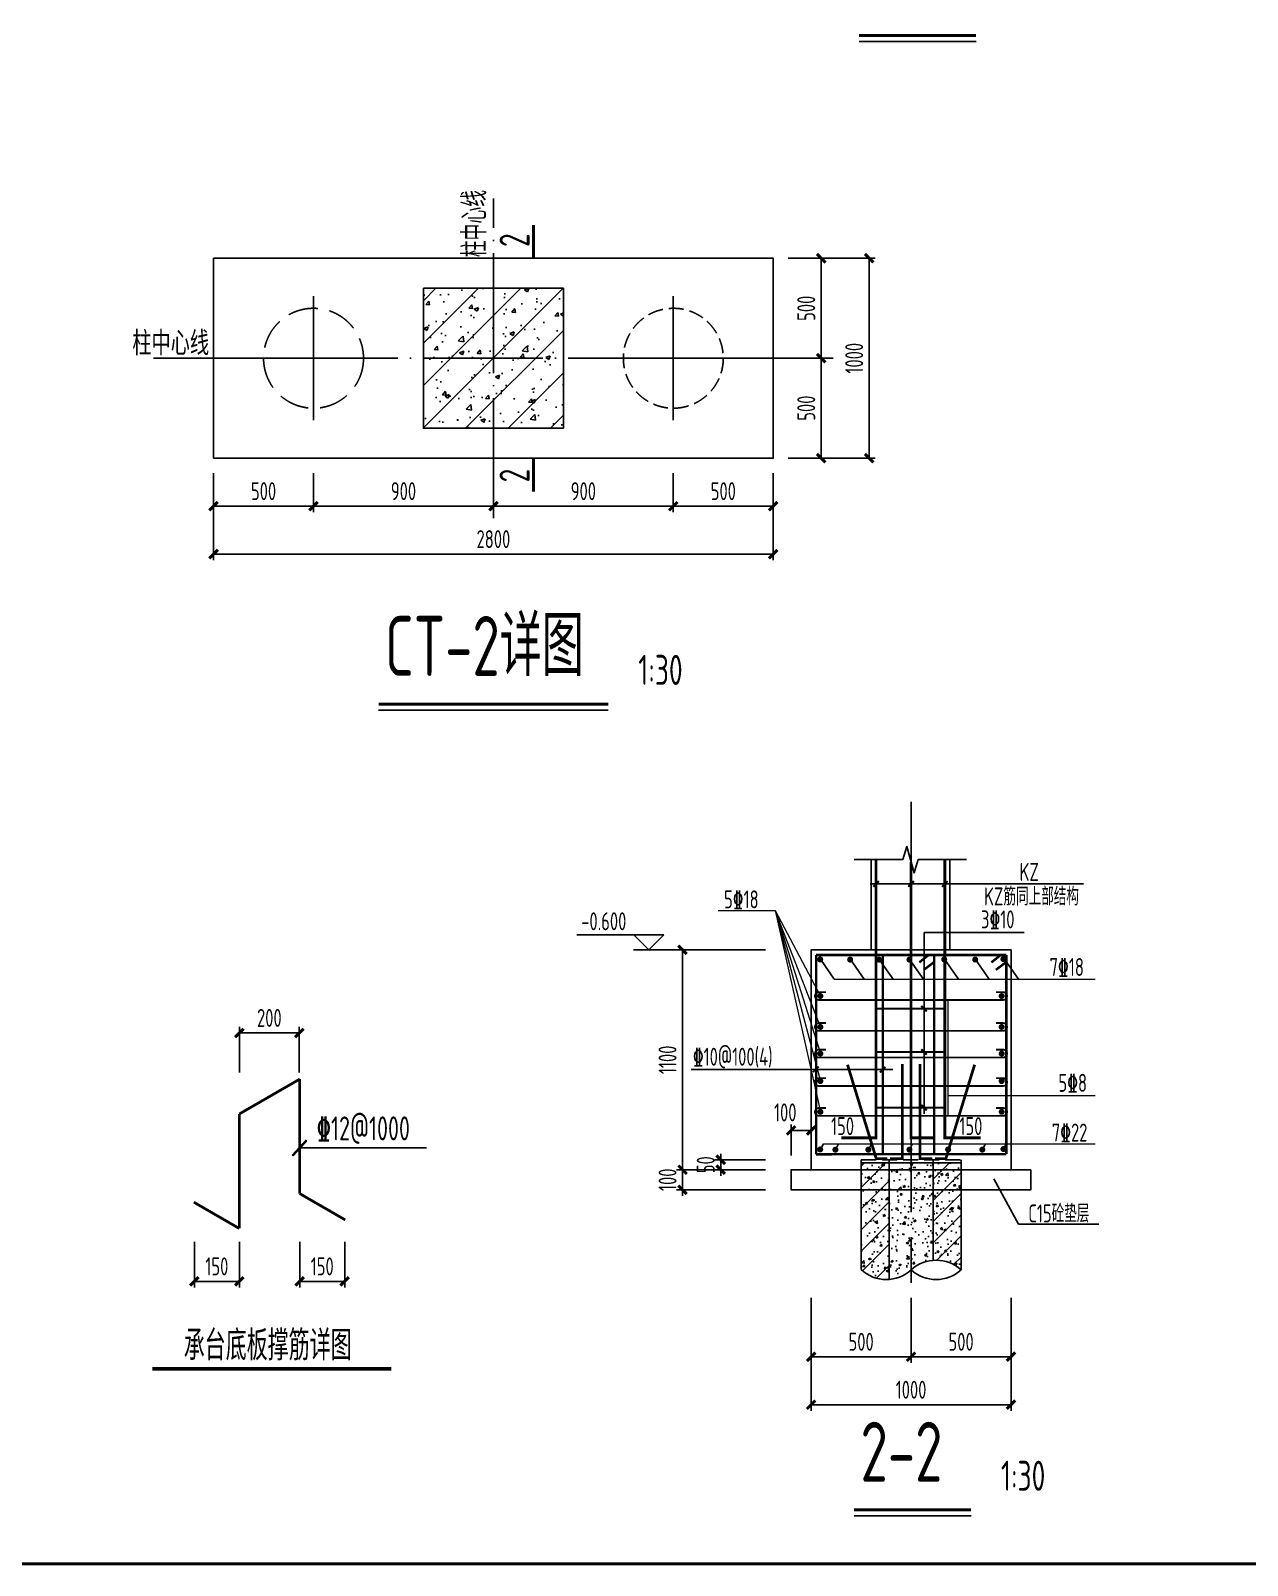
# Model space of a CAD drawing. Extents: x 9732137 to 18866768, y -962146 to 246094.
# Drawn here: x 9810778 to 9831068, y 56269 to 81863 of the extents above; entities that cross this region are included whole.
import ezdxf
from ezdxf.enums import TextEntityAlignment as Align

# ---------------------------------------------------------------- set-up
doc = ezdxf.new("R2010")
doc.units = 0
doc.header["$LTSCALE"] = 1000
doc.linetypes.add('DASH', pattern=[0.35, 0.25, -0.1])
doc.linetypes.add('DOTE', pattern=[2.42, 2, -0.2, 0.02, -0.2])
doc.layers.get('0').update_dxf_attribs({"linetype": 'CONTINUOUS'})
doc.layers.get('Defpoints').update_dxf_attribs({"linetype": 'CONTINUOUS'})
doc.layers.add('120', color=9, linetype='CONTINUOUS', lineweight=18)
doc.layers.add('rein', color=6, linetype='ByLayer', lineweight=18)
for name, color, linetype in [('1506', 2, 'CONTINUOUS'), ('708', 2, 'CONTINUOUS'), ('AXIS', 1, 'DOTE'), ('BORDER', 7, 'CONTINUOUS'), ('DIM', 3, 'CONTINUOUS'), ('DOTE', 1, 'DOTE'), ('GJ', 1, 'CONTINUOUS'), ('HATCH', 254, 'CONTINUOUS'), ('NUM', 7, 'CONTINUOUS'), ('PUB_DIM', 3, 'CONTINUOUS'), ('PUB_TEXT', 7, 'CONTINUOUS'), ('TEXT', 7, 'CONTINUOUS'), ('THICK', 6, 'CONTINUOUS'), ('THIN', 7, 'CONTINUOUS'), ('文字', 7, 'CONTINUOUS'), ('桩', 3, 'CONTINUOUS'), ('桩中心线', 6, 'CONTINUOUS')]:
    doc.layers.add(name, color=color, linetype=linetype)
doc.styles.add('_HZTXT', font='txt', dxfattribs={"width": 0.8, "bigfont": 'HZTXT'})
doc.styles.add('TSSD_Dimension', font='Tssdeng.shx', dxfattribs={"width": 0.7, "bigfont": 'hztxt.shx'})
doc.styles.add('TSSD_Norm', font='Tssdeng.shx', dxfattribs={"width": 0.7, "bigfont": 'hztxt.shx'})
doc.styles.add('TSSD_Rein', font='Tssdeng.shx', dxfattribs={"width": 0.7, "bigfont": 'hztxt.shx'})
doc.dimstyles.new('TSSD_30_100', dxfattribs={"dimtxt": 300, "dimasz": 100, "dimexe": 100, "dimexo": 250, "dimgap": 100, "dimtad": 1, "dimdec": 0, "dimlfac": 0.3, "dimzin": 0, "dimdsep": 46, "dimtxsty": 'TSSD_Dimension', "dimblk": 'ARCHTICK', "dimcen": 0, "dimclrt": 7, "dimadec": 0, "dimazin": 0, "dimtfac": 1, "dimtdec": 0, "dimtix": 1, "dimtmove": 2, "dimatfit": 3, "dimfxl": 1, "dimtolj": 1, "dimtzin": 0, "dimarcsym": 0})
pattern_1 = [(50, (7773803.82, -1326755.1), (358.63009, -31.376067), [37.5, -412.5]), (355, (7773803.82, -1326755.1), (-69.375667, 376.096067), [30, -330]), (100.4514, (7773833.7, -1326757.72), (289.25469, 344.71977), [31.870095, -350.571056]), (46.1842, (7773803.82, -1326655.1), (533.620524, -82.75951), [56.25, -618.75]), (96.6356, (7773848.3, -1326662), (467.33135, 487.05894), [47.80514, -525.8565]), (351.1842, (7773803.8, -1326655.1), (467.33097, 487.0593), [45, -495]), (21, (7773853.82, -1326680.1), (298.453526, -201.309445), [37.5, -412.5]), (326, (7773853.82, -1326680.1), (121.657666, 362.57502), [30, -330]), (71.4514, (7773878.7, -1326696.9), (420.111314, 161.26525), [31.870095, -350.571056]), (37.5, (7773803.82, -1326755.11), (6.0799277, 166.446927), [0, -326, 0, -335, 0, -331.25]), (7.5, (7773803.82, -1326755.1), (131.534769, 197.205856), [0, -191, 0, -318.5, 0, -126.25]), (327.5, (7773692.32, -1326755.11), (266.911218, -11.277436), [0, -125, 0, -390, 0, -517.5]), (317.5, (7773642.32, -1326755.1), (291.593085, 50.052491), [0, -162.5, 0, -259, 0, -367.5]), (45, (7773803.82, -1326755.1), (-176.776695, 176.776695), [])]

# ---------------------------------------------------------------- blocks, each defined once
blk = doc.blocks.new('_ArchTick')
at = {"color": 0, "linetype": 'ByBlock', "const_width": 0.5}
blk.add_lwpolyline([(-0.71, -0.71), (0.71, 0.71)], dxfattribs=at)
blk = doc.blocks.new('*D922')
at = {"layer": 'Defpoints', "color": 0}
for p in [(9815258, 65148), (9814258, 64238), (9815258, 64238)]:
    blk.add_point(p, dxfattribs=at)
at = {"layer": 'DIM', "color": 0, "lineweight": -2}
for p, q in [((9814258, 64488), (9814258, 65248)), ((9814258, 65148), (9815258, 65148)), ((9815258, 64488), (9815258, 65248))]:
    blk.add_line(p, q, dxfattribs=at)
at = {"layer": 'DIM', "color": 0, "lineweight": -2, "xscale": 100, "yscale": 100, "zscale": 100, "rotation": 180}
blk.add_blockref('_ArchTick', (9814258, 65148), dxfattribs=at)
at = {"layer": 'DIM', "color": 0, "lineweight": -2, "xscale": 100, "yscale": 100, "zscale": 100}
blk.add_blockref('_ArchTick', (9815258, 65148), dxfattribs=at)
at = {"layer": 'DIM', "color": 7, "insert": (9814758, 65398), "char_height": 300, "attachment_point": 5, "style": 'TSSD_Dimension'}
blk.add_mtext('\\A1;200', dxfattribs=at)
blk = doc.blocks.new('*D923')
at = {"layer": 'Defpoints', "color": 0}
for p in [(9813508, 61914), (9814258, 61914), (9814258, 61004)]:
    blk.add_point(p, dxfattribs=at)
at = {"layer": 'DIM', "color": 0, "lineweight": -2}
for p, q in [((9813508, 61664), (9813508, 60904)), ((9814258, 61664), (9814258, 60904)), ((9813508, 61004), (9814258, 61004))]:
    blk.add_line(p, q, dxfattribs=at)
at = {"layer": 'DIM', "color": 0, "lineweight": -2, "xscale": 100, "yscale": 100, "zscale": 100, "rotation": 180}
blk.add_blockref('_ArchTick', (9813508, 61004), dxfattribs=at)
at = {"layer": 'DIM', "color": 0, "lineweight": -2, "xscale": 100, "yscale": 100, "zscale": 100}
blk.add_blockref('_ArchTick', (9814258, 61004), dxfattribs=at)
at = {"layer": 'DIM', "color": 7, "insert": (9813883, 61254), "char_height": 300, "attachment_point": 5, "style": 'TSSD_Dimension'}
blk.add_mtext('\\A1;150', dxfattribs=at)
blk = doc.blocks.new('*D924')
at = {"layer": 'Defpoints', "color": 0}
for p in [(9815265, 61914), (9816015, 61914), (9815265, 61004)]:
    blk.add_point(p, dxfattribs=at)
at = {"layer": 'DIM', "color": 0, "lineweight": -2}
for p, q in [((9815265, 61664), (9815265, 60904)), ((9816015, 61664), (9816015, 60904)), ((9816015, 61004), (9815265, 61004))]:
    blk.add_line(p, q, dxfattribs=at)
at = {"layer": 'DIM', "color": 0, "lineweight": -2, "xscale": 100, "yscale": 100, "zscale": 100, "rotation": 180}
blk.add_blockref('_ArchTick', (9815265, 61004), dxfattribs=at)
at = {"layer": 'DIM', "color": 0, "lineweight": -2, "xscale": 100, "yscale": 100, "zscale": 100}
blk.add_blockref('_ArchTick', (9816015, 61004), dxfattribs=at)
at = {"layer": 'DIM', "color": 7, "insert": (9815640, 61254), "char_height": 300, "attachment_point": 5, "style": 'TSSD_Dimension'}
blk.add_mtext('\\A1;150', dxfattribs=at)
blk = doc.blocks.new('*D988')
at = {"layer": 'Defpoints', "color": 0}
for p in [(9813829, 74733, 29), (9815495, 74733), (9815495, 73933)]:
    blk.add_point(p, dxfattribs=at)
at = {"layer": 'DIM', "color": 0, "lineweight": -2}
for p, q in [((9813829, 74483), (9813829, 73833)), ((9815495, 74483), (9815495, 73833)), ((9813829, 73933), (9815495, 73933))]:
    blk.add_line(p, q, dxfattribs=at)
at = {"layer": 'DIM', "color": 0, "lineweight": -2, "xscale": 100, "yscale": 100, "zscale": 100, "rotation": 180}
blk.add_blockref('_ArchTick', (9813829, 73933), dxfattribs=at)
at = {"layer": 'DIM', "color": 0, "lineweight": -2, "xscale": 100, "yscale": 100, "zscale": 100}
blk.add_blockref('_ArchTick', (9815495, 73933), dxfattribs=at)
at = {"layer": 'DIM', "color": 7, "insert": (9814662, 74183), "char_height": 300, "attachment_point": 5, "style": 'TSSD_Dimension'}
blk.add_mtext('\\A1;500', dxfattribs=at)
blk = doc.blocks.new('*D989')
at = {"layer": 'Defpoints', "color": 0}
for p in [(9815495, 74733), (9818495, 74733), (9818495, 73933)]:
    blk.add_point(p, dxfattribs=at)
at = {"layer": 'DIM', "color": 0, "lineweight": -2}
for p, q in [((9815495, 74483), (9815495, 73833)), ((9818495, 74483), (9818495, 73833)), ((9815495, 73933), (9818495, 73933))]:
    blk.add_line(p, q, dxfattribs=at)
at = {"layer": 'DIM', "color": 0, "lineweight": -2, "xscale": 100, "yscale": 100, "zscale": 100, "rotation": 180}
blk.add_blockref('_ArchTick', (9815495, 73933), dxfattribs=at)
at = {"layer": 'DIM', "color": 0, "lineweight": -2, "xscale": 100, "yscale": 100, "zscale": 100}
blk.add_blockref('_ArchTick', (9818495, 73933), dxfattribs=at)
at = {"layer": 'DIM', "color": 7, "insert": (9816995, 74183), "char_height": 300, "attachment_point": 5, "style": 'TSSD_Dimension'}
blk.add_mtext('\\A1;900', dxfattribs=at)
blk = doc.blocks.new('*D990')
at = {"layer": 'Defpoints', "color": 0}
for p in [(9818495, 74733), (9821495, 74733), (9821495, 73933)]:
    blk.add_point(p, dxfattribs=at)
at = {"layer": 'DIM', "color": 0, "lineweight": -2}
for p, q in [((9818495, 74483), (9818495, 73833)), ((9821495, 74483), (9821495, 73833)), ((9818495, 73933), (9821495, 73933))]:
    blk.add_line(p, q, dxfattribs=at)
at = {"layer": 'DIM', "color": 0, "lineweight": -2, "xscale": 100, "yscale": 100, "zscale": 100, "rotation": 180}
blk.add_blockref('_ArchTick', (9818495, 73933), dxfattribs=at)
at = {"layer": 'DIM', "color": 0, "lineweight": -2, "xscale": 100, "yscale": 100, "zscale": 100}
blk.add_blockref('_ArchTick', (9821495, 73933), dxfattribs=at)
at = {"layer": 'DIM', "color": 7, "insert": (9819995, 74183), "char_height": 300, "attachment_point": 5, "style": 'TSSD_Dimension'}
blk.add_mtext('\\A1;900', dxfattribs=at)
blk = doc.blocks.new('*D991')
at = {"layer": 'Defpoints', "color": 0}
for p in [(9821495, 74733), (9823162, 74733), (9823162, 73933)]:
    blk.add_point(p, dxfattribs=at)
at = {"layer": 'DIM', "color": 0, "lineweight": -2}
for p, q in [((9821495, 74483), (9821495, 73833)), ((9823162, 74483), (9823162, 73833)), ((9821495, 73933), (9823162, 73933))]:
    blk.add_line(p, q, dxfattribs=at)
at = {"layer": 'DIM', "color": 0, "lineweight": -2, "xscale": 100, "yscale": 100, "zscale": 100, "rotation": 180}
blk.add_blockref('_ArchTick', (9821495, 73933), dxfattribs=at)
at = {"layer": 'DIM', "color": 0, "lineweight": -2, "xscale": 100, "yscale": 100, "zscale": 100}
blk.add_blockref('_ArchTick', (9823162, 73933), dxfattribs=at)
at = {"layer": 'DIM', "color": 7, "insert": (9822329, 74183), "char_height": 300, "attachment_point": 5, "style": 'TSSD_Dimension'}
blk.add_mtext('\\A1;500', dxfattribs=at)
blk = doc.blocks.new('*D992')
at = {"layer": 'Defpoints', "color": 0}
for p in [(9823162, 76400), (9823962, 76400), (9823162, 74733)]:
    blk.add_point(p, dxfattribs=at)
at = {"layer": 'DIM', "color": 0, "lineweight": -2}
for p, q in [((9823412, 76400), (9824062, 76400)), ((9823962, 74733), (9823962, 76400)), ((9823412, 74733), (9824062, 74733))]:
    blk.add_line(p, q, dxfattribs=at)
at = {"layer": 'DIM', "color": 0, "lineweight": -2, "xscale": 100, "yscale": 100, "zscale": 100}
for p, rotation in [((9823962, 76400), 90), ((9823962, 74733), 270)]:
    blk.add_blockref('_ArchTick', p, dxfattribs=dict(at, rotation=rotation))
at = {"layer": 'DIM', "color": 7, "insert": (9823712, 75567), "char_height": 300, "attachment_point": 5, "rotation": 90, "style": 'TSSD_Dimension'}
blk.add_mtext('\\A1;500', dxfattribs=at)
blk = doc.blocks.new('*D993')
at = {"layer": 'Defpoints', "color": 0}
for p in [(9823162, 78067), (9823962, 78067), (9823162, 76400)]:
    blk.add_point(p, dxfattribs=at)
at = {"layer": 'DIM', "color": 0, "lineweight": -2}
for p, q in [((9823412, 78067), (9824062, 78067)), ((9823962, 76400), (9823962, 78067)), ((9823412, 76400), (9824062, 76400))]:
    blk.add_line(p, q, dxfattribs=at)
at = {"layer": 'DIM', "color": 0, "lineweight": -2, "xscale": 100, "yscale": 100, "zscale": 100}
for p, rotation in [((9823962, 78067), 90), ((9823962, 76400), 270)]:
    blk.add_blockref('_ArchTick', p, dxfattribs=dict(at, rotation=rotation))
at = {"layer": 'DIM', "color": 7, "insert": (9823712, 77233), "char_height": 300, "attachment_point": 5, "rotation": 90, "style": 'TSSD_Dimension'}
blk.add_mtext('\\A1;500', dxfattribs=at)
blk = doc.blocks.new('*D994')
at = {"layer": 'Defpoints', "color": 0}
for p in [(9813829, 74733, 29), (9823162, 74733), (9823162, 73133)]:
    blk.add_point(p, dxfattribs=at)
at = {"layer": 'DIM', "color": 0, "lineweight": -2}
for p, q in [((9813829, 74483), (9813829, 73033)), ((9823162, 74483), (9823162, 73033)), ((9813829, 73133), (9823162, 73133))]:
    blk.add_line(p, q, dxfattribs=at)
at = {"layer": 'DIM', "color": 0, "lineweight": -2, "xscale": 100, "yscale": 100, "zscale": 100, "rotation": 180}
blk.add_blockref('_ArchTick', (9813829, 73133), dxfattribs=at)
at = {"layer": 'DIM', "color": 0, "lineweight": -2, "xscale": 100, "yscale": 100, "zscale": 100}
blk.add_blockref('_ArchTick', (9823162, 73133), dxfattribs=at)
at = {"layer": 'DIM', "color": 7, "insert": (9818495, 73383), "char_height": 300, "attachment_point": 5, "style": 'TSSD_Dimension'}
blk.add_mtext('\\A1;2800', dxfattribs=at)
blk = doc.blocks.new('*D995')
at = {"layer": 'Defpoints', "color": 0}
for p in [(9823162, 78067), (9824762, 78067), (9823162, 74733)]:
    blk.add_point(p, dxfattribs=at)
at = {"layer": 'DIM', "color": 0, "lineweight": -2}
for p, q in [((9823412, 78067), (9824862, 78067)), ((9824762, 74733), (9824762, 78067)), ((9823412, 74733), (9824862, 74733))]:
    blk.add_line(p, q, dxfattribs=at)
at = {"layer": 'DIM', "color": 0, "lineweight": -2, "xscale": 100, "yscale": 100, "zscale": 100}
for p, rotation in [((9824762, 78067), 90), ((9824762, 74733), 270)]:
    blk.add_blockref('_ArchTick', p, dxfattribs=dict(at, rotation=rotation))
at = {"layer": 'DIM', "color": 7, "insert": (9824512, 76400), "char_height": 300, "attachment_point": 5, "rotation": 90, "style": 'TSSD_Dimension'}
blk.add_mtext('\\A1;1000', dxfattribs=at)
blk = doc.blocks.new('*D996')
at = {"layer": 'Defpoints', "color": 0}
for p in [(9825460, 60978), (9827127, 60978), (9827127, 59747)]:
    blk.add_point(p, dxfattribs=at)
at = {"layer": 'PUB_DIM', "color": 0, "lineweight": -2}
for p, q in [((9825460, 60728), (9825460, 59647)), ((9827127, 60728), (9827127, 59647)), ((9825460, 59747), (9827127, 59747))]:
    blk.add_line(p, q, dxfattribs=at)
at = {"layer": 'PUB_DIM', "color": 0, "lineweight": -2, "xscale": 100, "yscale": 100, "zscale": 100, "rotation": 180}
blk.add_blockref('_ArchTick', (9825460, 59747), dxfattribs=at)
at = {"layer": 'PUB_DIM', "color": 0, "lineweight": -2, "xscale": 100, "yscale": 100, "zscale": 100}
blk.add_blockref('_ArchTick', (9827127, 59747), dxfattribs=at)
at = {"layer": 'PUB_DIM', "color": 7, "insert": (9826294, 59997), "char_height": 300, "attachment_point": 5, "style": 'TSSD_Rein'}
blk.add_mtext('\\A1;500', dxfattribs=at)
blk = doc.blocks.new('*D997')
at = {"layer": 'Defpoints', "color": 0}
for p in [(9823794, 60978), (9825460, 60978), (9825460, 59747)]:
    blk.add_point(p, dxfattribs=at)
at = {"layer": 'PUB_DIM', "color": 0, "lineweight": -2}
for p, q in [((9823794, 60728), (9823794, 59647)), ((9825460, 60728), (9825460, 59647)), ((9823794, 59747), (9825460, 59747))]:
    blk.add_line(p, q, dxfattribs=at)
at = {"layer": 'PUB_DIM', "color": 0, "lineweight": -2, "xscale": 100, "yscale": 100, "zscale": 100, "rotation": 180}
blk.add_blockref('_ArchTick', (9823794, 59747), dxfattribs=at)
at = {"layer": 'PUB_DIM', "color": 0, "lineweight": -2, "xscale": 100, "yscale": 100, "zscale": 100}
blk.add_blockref('_ArchTick', (9825460, 59747), dxfattribs=at)
at = {"layer": 'PUB_DIM', "color": 7, "insert": (9824627, 59997), "char_height": 300, "attachment_point": 5, "style": 'TSSD_Rein'}
blk.add_mtext('\\A1;500', dxfattribs=at)
blk = doc.blocks.new('*D998')
at = {"layer": 'Defpoints', "color": 0}
for p in [(9823794, 60978), (9827127, 60978), (9827127, 58947)]:
    blk.add_point(p, dxfattribs=at)
at = {"layer": 'PUB_DIM', "color": 0, "lineweight": -2}
for p, q in [((9823794, 60728), (9823794, 58847)), ((9827127, 60728), (9827127, 58847)), ((9823794, 58947), (9827127, 58947))]:
    blk.add_line(p, q, dxfattribs=at)
at = {"layer": 'PUB_DIM', "color": 0, "lineweight": -2, "xscale": 100, "yscale": 100, "zscale": 100, "rotation": 180}
blk.add_blockref('_ArchTick', (9823794, 58947), dxfattribs=at)
at = {"layer": 'PUB_DIM', "color": 0, "lineweight": -2, "xscale": 100, "yscale": 100, "zscale": 100}
blk.add_blockref('_ArchTick', (9827127, 58947), dxfattribs=at)
at = {"layer": 'PUB_DIM', "color": 7, "insert": (9825460, 59197), "char_height": 300, "attachment_point": 5, "style": 'TSSD_Rein'}
blk.add_mtext('\\A1;1000', dxfattribs=at)
blk = doc.blocks.new('*D999')
at = {"layer": 'Defpoints', "color": 0}
for p in [(9821649, 62866), (9823282, 62866), (9823282, 62532)]:
    blk.add_point(p, dxfattribs=at)
at = {"layer": 'PUB_DIM', "color": 0, "lineweight": -2}
for p, q in [((9821649, 62866), (9821649, 62966)), ((9823032, 62866), (9821549, 62866)), ((9821649, 62532), (9821649, 62866)), ((9823032, 62532), (9821549, 62532)), ((9821649, 62532), (9821649, 62432))]:
    blk.add_line(p, q, dxfattribs=at)
at = {"layer": 'PUB_DIM', "color": 0, "lineweight": -2, "xscale": 100, "yscale": 100, "zscale": 100}
for p, rotation in [((9821649, 62866), 270), ((9821649, 62532), 90)]:
    blk.add_blockref('_ArchTick', p, dxfattribs=dict(at, rotation=rotation))
at = {"layer": 'PUB_DIM', "color": 7, "insert": (9821399, 62699), "char_height": 300, "attachment_point": 5, "rotation": 90, "style": 'TSSD_Rein'}
blk.add_mtext('\\A1;100', dxfattribs=at)
blk = doc.blocks.new('*D1000')
at = {"layer": 'Defpoints', "color": 0}
for p in [(9823460, 63522), (9823460, 62855), (9823794, 62855)]:
    blk.add_point(p, dxfattribs=at)
at = {"layer": 'PUB_DIM', "color": 0, "lineweight": -2}
for p, q in [((9823460, 63105), (9823460, 63622)), ((9823794, 63522), (9823460, 63522)), ((9823794, 63105), (9823794, 63622))]:
    blk.add_line(p, q, dxfattribs=at)
at = {"layer": 'PUB_DIM', "color": 0, "lineweight": -2, "xscale": 100, "yscale": 100, "zscale": 100, "rotation": 180}
blk.add_blockref('_ArchTick', (9823460, 63522), dxfattribs=at)
at = {"layer": 'PUB_DIM', "color": 0, "lineweight": -2, "xscale": 100, "yscale": 100, "zscale": 100}
blk.add_blockref('_ArchTick', (9823794, 63522), dxfattribs=at)
at = {"layer": 'PUB_DIM', "color": 7, "insert": (9823362, 63822), "char_height": 300, "attachment_point": 5, "style": 'TSSD_Rein'}
blk.add_mtext('\\A1;100', dxfattribs=at)
blk = doc.blocks.new('*D1001')
at = {"layer": 'Defpoints', "color": 0}
for p in [(9822286, 63032), (9823282, 63032), (9823282, 62866)]:
    blk.add_point(p, dxfattribs=at)
at = {"layer": 'PUB_DIM', "color": 0, "lineweight": -2}
for p, q in [((9823032, 63032), (9822186, 63032)), ((9822286, 63032), (9822286, 63132)), ((9822286, 62866), (9822286, 63032)), ((9823032, 62866), (9822186, 62866)), ((9822286, 62866), (9822286, 62766))]:
    blk.add_line(p, q, dxfattribs=at)
at = {"layer": 'PUB_DIM', "color": 0, "lineweight": -2, "xscale": 100, "yscale": 100, "zscale": 100}
for p, rotation in [((9822286, 63032), 270), ((9822286, 62866), 90)]:
    blk.add_blockref('_ArchTick', p, dxfattribs=dict(at, rotation=rotation))
at = {"layer": 'PUB_DIM', "color": 7, "insert": (9822036, 62949), "char_height": 300, "attachment_point": 5, "rotation": 90, "style": 'TSSD_Rein'}
blk.add_mtext('\\A1;50', dxfattribs=at)
blk = doc.blocks.new('_DIMX')
blk.add_line((-150, 0), (150, 0))
at = {"const_width": 50}
blk.add_lwpolyline([(-70, -70), (70, 70)], dxfattribs=at)
blk = doc.blocks.new('*D1002')
at = {"layer": 'Defpoints', "color": 0}
for p in [(9821649, 66532), (9823282, 66532), (9823282, 62866)]:
    blk.add_point(p, dxfattribs=at)
at = {"layer": 'PUB_DIM', "color": 0, "lineweight": -2}
for p, q in [((9823032, 66532), (9821549, 66532)), ((9821649, 62866), (9821649, 66532)), ((9823032, 62866), (9821549, 62866))]:
    blk.add_line(p, q, dxfattribs=at)
at = {"layer": 'PUB_DIM', "color": 0, "lineweight": -2, "xscale": 100, "yscale": 100, "zscale": 100}
for p, rotation in [((9821649, 66532), 90), ((9821649, 62866), 270)]:
    blk.add_blockref('_ArchTick', p, dxfattribs=dict(at, rotation=rotation))
at = {"layer": 'PUB_DIM', "color": 7, "insert": (9821399, 64699), "char_height": 300, "attachment_point": 5, "rotation": 90, "style": 'TSSD_Rein'}
blk.add_mtext('\\A1;1100', dxfattribs=at)

msp = doc.modelspace()

# ---------------------------------------------------------------- hatches: boundary and pattern name
h = msp.add_hatch()
h.set_pattern_fill('AR-CONC', color=256, scale=2, style=0)
h.set_pattern_definition([(50, (9673554.1, 144517.68), (364.36934, -31.87817), [38.1, -419.1]), (355, (9673554.1, 144517.7), (-70.48565, 382.1133), [30.48, -335.28]), (100.451, (9673584.46, 144515.03), (293.885, 350.2334), [32.38, -356.18]), (46.1842, (9673554.1, 144619.3), (542.1581, -84.0847), [57.15, -628.65]), (96.6356, (9673599.3, 144612.3), (474.8085, 494.8511), [48.57, -534.27]), (351.184, (9673554.1, 144619.3), (474.8092, 494.8502), [45.72, -502.92]), (21, (9673604.9, 144593.88), (303.22976, -204.53104), [38.1, -419.1]), (326, (9673604.9, 144593.9), (123.60406, 368.3759), [30.48, -335.28]), (71.4514, (9673630.16, 144576.84), (426.833, 163.8457), [32.38, -356.18]), (37.5, (9673554.1, 144517.68), (6.17721, 169.11008), [0, -331.216, 0, -340.36, 0, -336.55]), (7.5, (9673554.1, 144517.68), (133.63933, 200.36115), [0, -194.056, 0, -323.596, 0, -128.27]), (327.5, (9673440.81, 144517.68), (271.18119, -11.45749), [0, -127, 0, -396.24, 0, -525.78]), (317.5, (9673390, 144517.68), (296.25836, 50.85298), [0, -165.1, 0, -263.144, 0, -373.38])])
h.paths.add_polyline_path([(9825826.8, 62365.8), (9825093.5, 62365.8), (9825093.5, 61036.6, 0.2532843), (9825463.1, 61197.8, -0.2455893), (9825826.8, 61354.6)])
h.paths.add_polyline_path([(9825826.8, 62699.1), (9825093.5, 62699.1), (9825093.5, 62365.8), (9825826.8, 62365.8)])
h.paths.add_polyline_path([(9825826.8, 62982.5), (9825093.5, 62982.5), (9825093.5, 62699.1), (9825826.8, 62699.1)])
at = {"layer": 'HATCH'}
h = msp.add_hatch(dxfattribs=at)
h.set_pattern_fill('ARMORED', color=256, scale=100, style=0)
h.set_pattern_definition([(50, (7778872.4, -1331773.1), (717.26018, -62.75213), [75, -825]), (355, (7778872.4, -1331773.1), (-138.75133, 752.19213), [60, -660]), (100.4514, (7778932.2, -1331778.3), (578.50938, 689.43954), [63.7402, -701.14211]), (46.1842, (7778872.4, -1331573.1), (1067.24105, -165.519), [112.5, -1237.5]), (96.6356, (7778961.4, -1331586.9), (934.6627, 974.11787), [95.6103, -1051.713]), (351.1842, (7778872.4, -1331573.1), (934.66195, 974.1186), [90, -990]), (21, (7778972.4, -1331623.1), (596.90705, -402.61889), [75, -825]), (326, (7778972.4, -1331623.1), (243.31533, 725.15005), [60, -660]), (71.4514, (7779022.16, -1331656.64), (840.22263, 322.5305), [63.7402, -701.14211]), (37.5, (7778872.42, -1331773.1), (12.159855, 332.893854), [0, -652, 0, -670, 0, -662.5]), (7.5, (7778872.4, -1331773.1), (263.06954, 394.41171), [0, -382, 0, -637, 0, -252.5]), (327.5, (7778649.42, -1331773.1), (533.822436, -22.554872), [0, -250, 0, -780, 0, -1035]), (317.5, (7778549.4, -1331773.1), (583.18617, 100.10498), [0, -325, 0, -518, 0, -735]), (45, (7778872.4, -1331773.1), (-353.55339, 353.55339), [])])
h.paths.add_polyline_path([(9819661.9, 77566.7), (9817328.5, 77566.7), (9817328.5, 75233.3), (9819661.9, 75233.3)])
h = msp.add_hatch(dxfattribs=at)
h.set_pattern_fill('ARMORED', color=256, scale=50, style=0)
h.set_pattern_definition(pattern_1)
h.paths.add_polyline_path([(9825093.5, 62982.5), (9824626.8, 62982.5), (9824626.8, 61200.7, 0.2100545), (9825093.5, 61036.9)])
h = msp.add_hatch(dxfattribs=at)
h.set_pattern_fill('ARMORED', color=256, scale=50, style=0)
h.set_pattern_definition(pattern_1)
h.paths.add_polyline_path([(9826293.5, 62982.5), (9825826.8, 62982.5), (9825826.8, 61353.6, -0.2052476), (9826293.5, 61197.8)])

# ---------------------------------------------------------------- linework, layer by layer
for p, q in [((9824793.5, 68037.4), (9824793.5, 66532.8)), ((9826106.9, 68037.4), (9826106.9, 66532.8)), ((9825676.2, 66822.7), (9827343.8, 66822.7)), ((9823947.5, 66376.5), (9824178.9, 66043.2)), ((9824447.4, 66372.5), (9824677.9, 66043.2)), ((9824929.2, 66372.5), (9825159.7, 66043.2)), ((9825436.7, 66372.5), (9825667.2, 66043.2)), ((9826015.6, 66376.5), (9826248.9, 66043.2)), ((9826532.3, 66374.3), (9826764.1, 66043.2)), ((9827018.3, 66376.5), (9827251.7, 66043.2)), ((9825157.4, 64539.5), (9821792.2, 64539.5)), ((9823947.5, 63201.9), (9823998.6, 63300.3)), ((9824198.3, 63200.2), (9824250.2, 63300.3)), ((9824747.8, 63200.2), (9824799.7, 63300.3)), ((9825433.8, 63200.2), (9825485.7, 63300.3)), ((9826077.8, 63204.3), (9826127.6, 63300.3)), ((9826648.8, 63202.1), (9826699.7, 63300.3)), ((9827000.1, 63210.3), (9827046.7, 63300.3)), ((9824626.8, 63032.5), (9824626.8, 61200.7)), ((9824626.8, 62982.5), (9826293.5, 62982.5)), ((9825093.5, 63032.5), (9825093.5, 61036.4)), ((9825826.8, 63032.5), (9825826.8, 61354.5)), ((9826293.5, 63032.5), (9826293.5, 61197.8))]:
    msp.add_line(p, q)
at = {"color": 0, "linetype": 'ByBlock'}
for p, q in [((9828334, 67632.5), (9824877.5, 67632.5)), ((9825676.2, 66822.7), (9825676.2, 63800.5))]:
    msp.add_line(p, q, dxfattribs=at)
at = {"color": 0}
msp.add_line((9815264.9, 63233.5), (9817379.8, 63233.5), dxfattribs=at)
at = {"linetype": 'DASH'}
msp.add_line((9824626.8, 63032.5), (9826293.5, 63032.5), dxfattribs=at)
at = {"color": 1}
for points, const_width in [([(9824299.5, 63398.5), (9824876.8, 63398.5), (9824876.8, 68037.4)], 46.7), ([(9825460.2, 68000.8), (9825460.2, 63398.5), (9825826.1, 63398.5)], 46.7), ([(9826620.9, 63398.5), (9826023.5, 63398.5), (9826023.5, 68037.4)], 46.7), ([(9823875.5, 66447.2), (9827049, 66447.2)], 40), ([(9823875.5, 63123.1), (9823875.5, 66447.2)], 40), ([(9827049, 66447.2), (9827049, 63126.7)], 40), ([(9824876.8, 65551.6), (9826014.2, 65551.6)], 33.3), ([(9824876.8, 64830.1), (9826014.2, 64830.1)], 33.3), ([(9825313.6, 64631.5), (9825313.6, 63049.1), (9825107.7, 63049.1)], 45), ([(9825606.8, 64631.5), (9825606.8, 63049.1), (9825812.6, 63049.1)], 45), ([(9824876.8, 63900.5), (9826014.2, 63900.5)], 33.3), ([(9827049, 63126.7), (9823875.5, 63123.1)], 40)]:
    msp.add_lwpolyline(points, dxfattribs=dict(at, const_width=const_width))
for points in [[(9826293.5, 62865.8), (9827126.8, 62865.8), (9827126.8, 66532.8), (9823793.5, 66532.8), (9823793.5, 62865.8), (9824626.8, 62865.8)], [(9827460.2, 62865.8), (9823460.2, 62865.8), (9823460.2, 62532.5), (9827460.2, 62532.5), (9827460.2, 62865.8)]]:
    msp.add_lwpolyline(points)
at = {"const_width": 50}
for points in [[(9823919.6, 66374.2, 1), (9823969.6, 66374.2, 1)], [(9824419.4, 66370.2, 1), (9824469.4, 66370.2, 1)], [(9824901.3, 66370.2, 1), (9824951.3, 66370.2, 1)], [(9825408.8, 66370.2, 1), (9825458.8, 66370.2, 1)], [(9825987.6, 66374.2, 1), (9826037.6, 66374.2, 1)], [(9826504.3, 66372, 1), (9826554.3, 66372, 1)], [(9826975.1, 66380.2, 1), (9827025.1, 66380.2, 1)], [(9823922.3, 65762.6, 1), (9823972.3, 65762.6, 1)], [(9826946.1, 65762.6, 1), (9826996.1, 65762.6, 1)], [(9823922.3, 65247.3, 1), (9823972.3, 65247.3, 1)], [(9826946.1, 65247.3, 1), (9826996.1, 65247.3, 1)], [(9823922.3, 64803.3, 1), (9823972.3, 64803.3, 1)], [(9826946.1, 64803.3, 1), (9826996.1, 64803.3, 1)], [(9823922.3, 64344.4, 1), (9823972.3, 64344.4, 1)], [(9826946.1, 64344.4, 1), (9826996.1, 64344.4, 1)], [(9823922.3, 63831.5, 1), (9823972.3, 63831.5, 1)], [(9826946.1, 63831.5, 1), (9826996.1, 63831.5, 1)], [(9823919.6, 63204.3, 1), (9823969.6, 63204.3, 1)], [(9824173.3, 63200.2, 1), (9824223.3, 63200.2, 1)], [(9824722.8, 63200.2, 1), (9824772.8, 63200.2, 1)], [(9825408.8, 63200.2, 1), (9825458.8, 63200.2, 1)], [(9826052.8, 63204.3, 1), (9826102.8, 63204.3, 1)], [(9826623.8, 63202.1, 1), (9826673.8, 63202.1, 1)], [(9826975.1, 63210.3, 1), (9827025.1, 63210.3, 1)]]:
    msp.add_lwpolyline(points, format="xyb", close=True, dxfattribs=at)
at = {"const_width": 33.3}
for points in [[(9823825.7, 64492.9), (9823919, 64586.2)], [(9824939, 64488.2), (9825032.3, 64581.6)]]:
    msp.add_lwpolyline(points, dxfattribs=at)
at = {"color": 1}
for points in [[(9825063.3, 63049.1, 45, 45, 0), (9824880.2, 63049.1, 46.7, 46.7, 0), (9824400.3, 64617.1, 46.7, 46.7, 0)], [(9825857.1, 63049.1, 45, 45, 0), (9826040.2, 63049.1, 46.7, 46.7, 0), (9826520, 64617.1, 46.7, 46.7, 0)]]:
    msp.add_lwpolyline(points, format="xyseb", dxfattribs=at)
at = {"color": 0, "const_width": 40}
msp.add_lwpolyline([(9815142.9, 63098.6), (9815381.8, 63358.9)], dxfattribs=at)
at = {"color": 3, "const_width": 60}
msp.add_lwpolyline([(9812806, 59544.6), (9816791.6, 59544.6)], dxfattribs=at)
for centre, radius, start, end in [((9825046.6, 61649.7), 614.6, 226.92845, 312.66509), ((9825878.3, 60731.2), 624.5, 48.3321, 131.6679), ((9825878.3, 61646.3), 611.2, 227.21128, 312.78872)]:
    msp.add_arc(centre, radius, start, end)
at = {"layer": '120'}
for p, q in [((9822243.9, 67189.6), (9823192.4, 67189.6)), ((9823192.4, 67189.6), (9823947.3, 64803.3)), ((9823192.4, 67189.6), (9823947.3, 64344.4)), ((9823192.4, 67189.6), (9823947.3, 63831.5)), ((9823947.3, 65247.3), (9823192.4, 67189.6)), ((9823192.4, 67189.6), (9823947.3, 65762.6)), ((9824178.9, 66043.2), (9828532.3, 66043.2)), ((9826080.5, 63765.6), (9826080.5, 65697.6)), ((9826080.5, 64104), (9828532.3, 64104)), ((9823998.6, 63300.3), (9828532.3, 63300.3))]:
    msp.add_line(p, q, dxfattribs=at)
at = {"layer": '1506'}
msp.add_lwpolyline([(9813828.5, 74733.3), (9823161.9, 74733.3), (9823161.9, 78066.7), (9813828.5, 78066.7)], close=True, dxfattribs=at)
at = {"layer": '708', "elevation": -28.5}
msp.add_lwpolyline([(9817328.5, 77566.7), (9819661.9, 77566.7), (9819661.9, 75233.3), (9817328.5, 75233.3)], close=True, dxfattribs=at)
at = {"layer": 'AXIS', "color": 1, "linetype": 'DOTE'}
for p, q in [((9818495.2, 73733.3, -28.5), (9818495.2, 79066.7, -28.5)), ((9824161.9, 76400, -28.5), (9812828.5, 76400, -28.5))]:
    msp.add_line(p, q, dxfattribs=at)
at = {"layer": 'BORDER', "const_width": 50}
msp.add_lwpolyline([(9779556.8, 56293.7), (9779556.8, 96293.7), (9850356.8, 96293.7), (9850356.8, 56293.7)], close=True, dxfattribs=at)
at = {"layer": 'Defpoints', "color": 0, "linetype": 'ByBlock'}
for p in [(9824876.8, 67632.5), (9825459.5, 67632.5), (9825676.2, 64568.7)]:
    msp.add_point(p, dxfattribs=at)
at = {"layer": 'DOTE', "color": 1, "linetype": 'DOTE'}
msp.add_line((9825460.2, 69000.8), (9825460.2, 60978.1), dxfattribs=at)
at = {"layer": 'GJ', "color": 1, "linetype": 'Continuous', "const_width": 45}
for points in [[(9814257.7, 63795.9), (9815264.9, 64377.4)], [(9815264.9, 64377.4), (9815264.9, 62467.6)], [(9814257.7, 61886.1), (9814257.7, 63795.9)], [(9815264.9, 62467.6), (9816023.9, 62029.4)], [(9813498.8, 62324.3), (9814257.7, 61886.1)]]:
    msp.add_lwpolyline(points, dxfattribs=at)
at = {"layer": 'NUM', "const_width": 50}
for points in [[(9824594.2, 81780.8), (9826543.7, 81780.8)], [(9824510.4, 57193.8), (9826459.8, 57193.8)]]:
    msp.add_lwpolyline(points, dxfattribs=at)
at = {"layer": 'NUM'}
for points in [[(9824594.2, 81680.8), (9826543.7, 81680.8)], [(9824510.4, 57093.8), (9826459.8, 57093.8)]]:
    msp.add_lwpolyline(points, dxfattribs=at)
at = {"layer": 'NUM', "const_width": 50, "elevation": -28.5}
msp.add_lwpolyline([(9816578.9, 70633.3), (9820411.5, 70633.3)], dxfattribs=at)
at = {"layer": 'NUM', "elevation": -28.5}
msp.add_lwpolyline([(9816578.9, 70533.3), (9820411.5, 70533.3)], dxfattribs=at)
at = {"layer": 'PUB_DIM'}
for p, q in [((9819886.6, 66782.5), (9821337.6, 66782.5)), ((9821087.6, 66532.5), (9820837.6, 66782.5)), ((9821337.6, 66782.5), (9821087.6, 66532.5)), ((9821649.3, 66532.5), (9820831, 66532.5))]:
    msp.add_line(p, q, dxfattribs=at)
at = {"layer": 'PUB_DIM', "color": 1, "const_width": 40}
for points in [[(9824990.7, 66439.2), (9824990.7, 63124.2)], [(9825760.4, 66453.9), (9825597.8, 66323.9)], [(9825838.4, 66323.9), (9825672.4, 66199.9)], [(9825845.8, 66445.9), (9825845.8, 63125.5)], [(9826962.3, 66453.9), (9826799.7, 66323.9)], [(9827040.3, 66323.9), (9826874.3, 66199.9)]]:
    msp.add_lwpolyline(points, dxfattribs=at)
at = {"layer": 'rein', "const_width": 30}
for points in [[(9824042.3, 65827.6), (9823922.3, 65827.6, 1), (9823922.3, 65697.6), (9826996.1, 65697.6, 1), (9826996.1, 65827.6), (9826876.1, 65827.6)], [(9824042.3, 65312.3), (9823922.3, 65312.3, 1), (9823922.3, 65182.3), (9826996.1, 65182.3, 1), (9826996.1, 65312.3), (9826876.1, 65312.3)], [(9824042.3, 64868.3), (9823922.3, 64868.3, 1), (9823922.3, 64738.3), (9826996.1, 64738.3, 1), (9826996.1, 64868.3), (9826876.1, 64868.3)], [(9824042.3, 64392.8), (9823922.3, 64392.8, 1), (9823922.3, 64262.8), (9826996.1, 64262.8, 1), (9826996.1, 64392.8), (9826876.1, 64392.8)], [(9824042.3, 63895.6), (9823922.3, 63895.6, 1), (9823922.3, 63765.6), (9826996.1, 63765.6, 1), (9826996.1, 63895.6), (9826876.1, 63895.6)]]:
    msp.add_lwpolyline(points, format="xyb", dxfattribs=at)
at = {"layer": 'TEXT'}
for p, q in [((9826837.9, 62716.7), (9827249.9, 61955.9)), ((9827249.9, 61955.9), (9828589.9, 61955.9))]:
    msp.add_line(p, q, dxfattribs=at)
at = {"layer": 'THICK', "const_width": 50}
for points in [[(9819163.6, 78066.7), (9819163.6, 78623.9)], [(9819163.6, 74733.3), (9819163.6, 74176.1)]]:
    msp.add_lwpolyline(points, dxfattribs=at)
at = {"layer": 'THIN'}
msp.add_lwpolyline([(9824513.5, 68037.4), (9825320.2, 68037.4), (9825390.2, 68257.4), (9825510.2, 67817.4), (9825580.2, 68037.4), (9826386.9, 68037.4)], dxfattribs=at)
at = {"layer": '桩', "linetype": 'DASH', "ltscale": 2}
msp.add_circle((9815495.2, 76400, -28.5), 833.3, dxfattribs=at)
at = {"layer": '桩', "linetype": 'DASH'}
msp.add_circle((9821495.2, 76400, -28.5), 833.3, dxfattribs=at)
at = {"layer": '桩中心线'}
for points in [[(9815495.2, 75366.7), (9815495.2, 77433.3)], [(9821495.2, 75366.7), (9821495.2, 77433.3)], [(9816528.5, 76400), (9814461.9, 76400)], [(9822528.5, 76400), (9820461.9, 76400)]]:
    msp.add_lwpolyline(points, dxfattribs=at)

# ---------------------------------------------------------------- block references
at = {"color": 0, "linetype": 'ByBlock', "yscale": 0.6666666667442769, "zscale": 0.6666666666666666}
for p, xscale, rotation in [((9824876.8, 67632.5), 0.6666666679084301, 180), ((9825459.5, 67632.5), 0.6666666679084301, 180), ((9825676.2, 65551.6), 0.6666666667442769, 90), ((9825676.2, 64830.1), 0.6666666667442769, 90), ((9825676.2, 64830.1), 0.6666666667442769, 270), ((9825676.2, 63900.5), 0.6666666667442769, 270)]:
    msp.add_blockref('_DIMX', p, dxfattribs=dict(at, xscale=xscale, rotation=rotation))
at = {"color": 0, "linetype": 'ByBlock', "xscale": 0.6666666679084301, "yscale": 0.6666666667442769, "zscale": 0.6666666666666666}
msp.add_blockref('_DIMX', (9826023.5, 67632.5), dxfattribs=at)

# ---------------------------------------------------------------- texts
at = {"style": 'TSSD_Rein', "width": 0.7}
msp.add_text('承台底板撑筋详图', height=500, dxfattribs=at).set_placement((9813330.5, 59686.9))
at = {"layer": '120', "style": 'TSSD_Rein', "width": 0.7}
for s, p in [('5%%13218', (9822340.8, 67225.4)), ('3%%13210', (9826626.5, 66891.4)), ('7%%13218', (9827770.9, 66096.9)), ('%%13210@100(4)', (9821820.8, 64600.7)), ('5%%1328', (9827917.5, 64165.1)), ('7%%13222', (9827807.5, 63336.1)), ('C15砼垫层', (9827414.5, 61987.3))]:
    msp.add_text(s, height=300, dxfattribs=at).set_placement(p)
at = {"layer": 'NUM', "style": 'TSSD_Norm', "width": 0.7}
for s, height, p in [('CT-2详图', 1000, (9816685.2, 70801.8, -57.1)), ('1:30', 500, (9820911.5, 70801.8, -57.1)), ('2-2', 1000, (9824616.7, 57362.3, -28.5)), ('1:30', 500, (9826959.8, 57362.3, -28.5))]:
    msp.add_text(s, height=height, dxfattribs=at).set_placement(p, align=Align.BOTTOM_LEFT)
at = {"layer": 'PUB_DIM', "style": 'TSSD_Rein', "width": 0.7}
msp.add_text('-0.600', height=300, dxfattribs=at).set_placement((9819959.8, 66859.7))
at = {"layer": 'PUB_TEXT', "style": 'TSSD_Rein', "width": 0.7}
msp.add_text('柱中心线', height=400, rotation=90, dxfattribs=at).set_placement((9818379, 78085.3, -28.5))
at = {"layer": 'PUB_TEXT', "style": '_HZTXT', "width": 0.8}
msp.add_text('柱中心线', height=400, dxfattribs=at).set_placement((9812473.5, 76449.6, -28.5))
at = {"layer": 'TEXT', "style": 'TSSD_Rein', "width": 0.7}
msp.add_text('%%13212@1000', height=400, dxfattribs=at).set_placement((9815547.4, 63355.2))
at = {"layer": 'THICK', "style": 'TSSD_Rein', "width": 0.7}
for p in [(9819097.4, 78255.1, -28.5), (9819097.4, 74329.6, -28.5)]:
    msp.add_text('2', height=500, rotation=90, dxfattribs=at).set_placement(p)
at = {"layer": '文字', "style": 'TSSD_Rein', "width": 0.7}
for s, p in [('KZ', (9827268.9, 67682.5)), ('KZ筋同上部结构', (9826676.4, 67273.5)), ('150', (9824126.5, 63443.5)), ('150', (9826265.9, 63443.5))]:
    msp.add_text(s, height=300, dxfattribs=at).set_placement(p)

# ---------------------------------------------------------------- dimensions: what is measured, and where the dimension line sits
at = {"layer": 'DIM'}
for base, p1, p2, picture, middle in [((9823961.9, 78066.7, -28.5), (9823161.9, 76400, -28.5), (9823161.9, 78066.7, -28.5), '*D993', (9823711.9, 77233.3, -28.5)), ((9824761.9, 78066.7, -28.5), (9823161.9, 74733.3, -28.5), (9823161.9, 78066.7, -28.5), '*D995', (9824511.9, 76400, -28.5)), ((9823961.9, 76400, -28.5), (9823161.9, 74733.3, -28.5), (9823161.9, 76400, -28.5), '*D992', (9823711.9, 75566.7, -28.5))]:
    dim = msp.add_linear_dim(base=base, p1=p1, p2=p2, angle=90, dimstyle='TSSD_30_100', dxfattribs=at)
    dim.commit()
    dim.dimension.update_dxf_attribs({"geometry": picture, "text_midpoint": middle})
for base, p1, p2, picture, middle in [((9815495.2, 73933.3, -28.5), (9813828.5, 74733.3), (9815495.2, 74733.3, -28.5), '*D988', (9814661.9, 74183.3, -28.5)), ((9823161.9, 73133.3, -28.5), (9813828.5, 74733.3), (9823161.9, 74733.3, -28.5), '*D994', (9818495.2, 73383.3, -28.5)), ((9818495.2, 73933.3, -28.5), (9815495.2, 74733.3, -28.5), (9818495.2, 74733.3, -28.5), '*D989', (9816995.2, 74183.3, -28.5)), ((9821495.2, 73933.3, -28.5), (9818495.2, 74733.3, -28.5), (9821495.2, 74733.3, -28.5), '*D990', (9819995.2, 74183.3, -28.5)), ((9823161.9, 73933.3, -28.5), (9821495.2, 74733.3, -28.5), (9823161.9, 74733.3, -28.5), '*D991', (9822328.5, 74183.3, -28.5))]:
    dim = msp.add_linear_dim(base=base, p1=p1, p2=p2, dimstyle='TSSD_30_100', dxfattribs=at)
    dim.commit()
    dim.dimension.update_dxf_attribs({"geometry": picture, "text_midpoint": middle})
for p1, p2, distance, text, picture, middle in [((9814257.7, 64238.1), (9815257.7, 64238.1), 910.3, '200', '*D922', (9814757.7, 65398.4)), ((9813507.7, 61914.3), (9814257.7, 61914.3), -910.3, '150', '*D923', (9813882.7, 61254)), ((9816014.9, 61914.3), (9815264.9, 61914.3), 910.3, '150', '*D924', (9815639.9, 61254))]:
    dim = msp.add_aligned_dim(p1=p1, p2=p2, distance=distance, text=text, dimstyle='TSSD_30_100', dxfattribs=at)
    dim.commit()
    dim.dimension.update_dxf_attribs({"geometry": picture, "text_midpoint": middle})
at = {"layer": 'PUB_DIM'}
dim = msp.add_linear_dim(base=(9821649.3, 66532.5), p1=(9823282.3, 62865.8), p2=(9823282.3, 66532.5), angle=90, dimstyle='TSSD_30_100', override={"dimtxsty": 'TSSD_Rein'}, dxfattribs=at)
dim.commit()
dim.dimension.update_dxf_attribs({"geometry": '*D1002', "text_midpoint": (9821399.3, 64699.1)})
dim = msp.add_linear_dim(base=(9823460.2, 63522.1), p1=(9823793.5, 62855.5), p2=(9823460.2, 62855.5), angle=180, text='100', dimstyle='TSSD_30_100', override={"dimtxsty": 'TSSD_Rein'}, dxfattribs=at)
dim.commit()
dim.dimension.update_dxf_attribs({"geometry": '*D1000', "text_midpoint": (9823362.2, 63822.1), "dimtype": 161})
for p1, p2, distance, picture, middle in [((9823282.3, 62532.5), (9823282.3, 62865.8), 1633, '*D999', (9821399.3, 62699.1)), ((9823282.3, 62865.8), (9823282.3, 63032.5), 996.4, '*D1001', (9822035.9, 62949.1)), ((9823793.5, 60978.1), (9825460.2, 60978.1), -1230.6, '*D997', (9824626.8, 59997.5)), ((9823793.5, 60978.1), (9827126.8, 60978.1), -2030.6, '*D998', (9825460.2, 59197.5)), ((9825460.2, 60978.1), (9827126.8, 60978.1), -1230.6, '*D996', (9826293.5, 59997.5))]:
    dim = msp.add_aligned_dim(p1=p1, p2=p2, distance=distance, dimstyle='TSSD_30_100', override={"dimtxsty": 'TSSD_Rein'}, dxfattribs=at)
    dim.commit()
    dim.dimension.update_dxf_attribs({"geometry": picture, "text_midpoint": middle})

doc.saveas('drawing.dxf')
